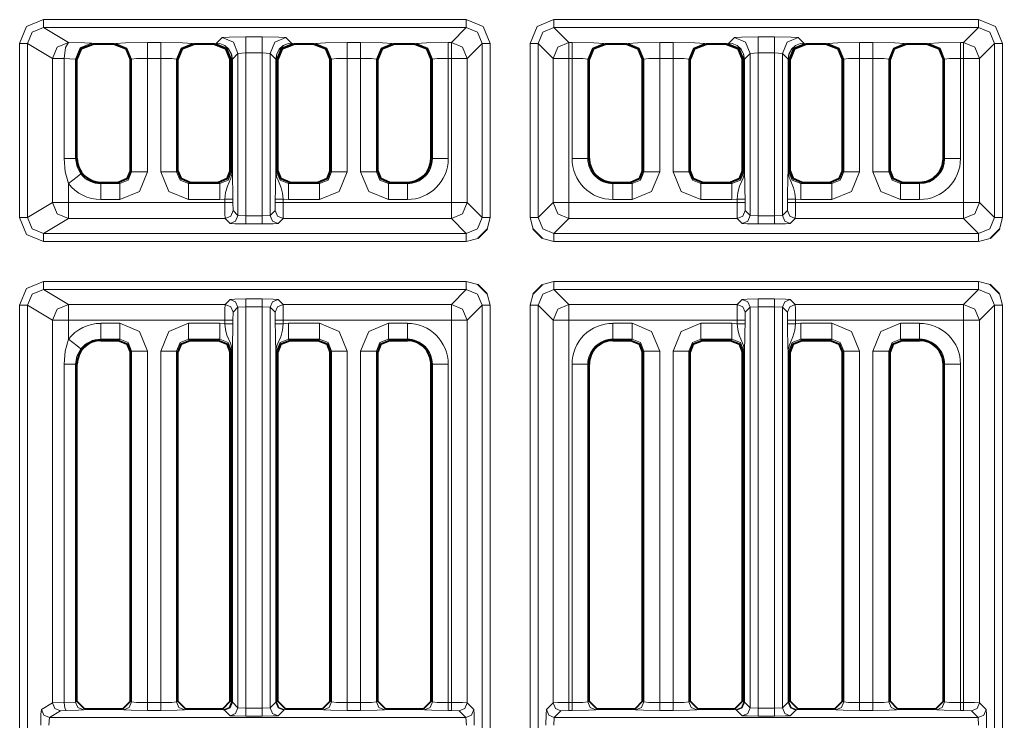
# Model space of a CAD drawing. Header units: millimetres. Extents: x 0 to 2941, y -405 to 1422.
# Drawn here: x 419.6 to 481.6, y 228.7 to 272.9 of the extents above; entities that cross this region are included whole.
import ezdxf

# ---------------------------------------------------------------- set-up
doc = ezdxf.new("R2010")
doc.units = ezdxf.units.MM
doc.layers.add('FINE', color=9, linetype='Continuous')
doc.layers.add('OUTLINE', color=7, linetype='Continuous')

msp = doc.modelspace()

# ---------------------------------------------------------------- linework, layer by layer
at = {"layer": 'FINE', "lineweight": 9}
for p, q in [((447.754, 272.928), (421.089, 272.928)), ((480.054, 272.928), (453.279, 272.928)), ((422.663, 271.484), (421.089, 272.428)), ((480.054, 272.428), (479.11, 271.484)), ((420.089, 260.452), (420.089, 271.429)), ((425.652, 271.434), (425.57, 271.393)), ((428.49, 271.484), (427.65, 271.484)), ((431.952, 271.434), (431.87, 271.393)), ((434.883, 271.837), (433.857, 271.837)), ((436.738, 271.443), (436.382, 271.799)), ((436.787, 271.434), (436.738, 271.443)), ((436.87, 271.393), (436.787, 271.434)), ((438.252, 271.434), (438.17, 271.393)), ((441.09, 271.484), (440.25, 271.484)), ((444.617, 271.434), (444.535, 271.393)), ((446.81, 271.484), (446.615, 271.484)), ((447.81, 270.484), (448.754, 271.428)), ((449.253, 260.453), (449.253, 271.428)), ((451.78, 271.428), (451.78, 260.453)), ((456.499, 271.393), (456.416, 271.434)), ((457.952, 271.434), (457.87, 271.393)), ((460.79, 271.484), (459.95, 271.484)), ((462.87, 271.393), (462.787, 271.434)), ((464.252, 271.434), (464.17, 271.393)), ((464.301, 271.443), (464.252, 271.434)), ((464.657, 271.799), (464.301, 271.443)), ((467.182, 271.837), (466.157, 271.837)), ((469.038, 271.443), (468.682, 271.799)), ((469.087, 271.434), (469.038, 271.443)), ((469.17, 271.393), (469.087, 271.434)), ((470.552, 271.434), (470.47, 271.393)), ((473.39, 271.484), (472.55, 271.484)), ((475.47, 271.393), (475.387, 271.434)), ((476.917, 271.434), (476.835, 271.393)), ((480.11, 270.484), (481.054, 271.428)), ((481.054, 271.428), (481.054, 260.453)), ((481.553, 260.453), (481.553, 271.428)), ((433, 270.442), (433.357, 270.799)), ((433.357, 270.799), (433.857, 270.838)), ((433.357, 270.799), (433.357, 260.582)), ((433.857, 260.556), (433.857, 270.838)), ((433.857, 270.838), (434.883, 270.838)), ((434.883, 270.838), (434.883, 260.556)), ((434.883, 270.838), (435.382, 270.799)), ((435.382, 260.582), (435.382, 270.799)), ((435.382, 270.799), (435.74, 270.442)), ((465.3, 270.442), (465.657, 270.799)), ((465.657, 270.799), (466.157, 270.838)), ((465.657, 270.799), (465.657, 260.582)), ((466.157, 260.556), (466.157, 270.838)), ((467.182, 270.838), (467.682, 270.799)), ((467.682, 260.582), (467.682, 270.799)), ((467.682, 270.799), (468.04, 270.442)), ((422.391, 270.484), (423.119, 270.437)), ((422.391, 270.484), (422.391, 264.172)), ((423.119, 264.172), (423.119, 270.437)), ((423.119, 270.437), (423.204, 270.394)), ((426.57, 270.394), (426.651, 270.435)), ((426.651, 270.435), (426.651, 263.34)), ((427.65, 263.34), (427.65, 270.484)), ((427.65, 270.484), (428.49, 270.484)), ((428.49, 270.484), (428.49, 263.34)), ((429.488, 263.34), (429.488, 270.435)), ((429.488, 270.435), (429.57, 270.394)), ((432.87, 270.394), (432.951, 270.435)), ((432.951, 270.435), (432.983, 270.446)), ((432.951, 270.435), (432.951, 263.34)), ((432.983, 270.446), (432.983, 270.442)), ((432.983, 270.442), (432.983, 263.34)), ((433, 270.442), (433, 270.448)), ((433, 263.34), (433, 270.442)), ((435.74, 270.442), (435.74, 263.34)), ((435.756, 270.446), (435.788, 270.435)), ((435.788, 270.435), (435.87, 270.394)), ((439.17, 270.394), (439.251, 270.435)), ((439.251, 270.435), (439.251, 263.34)), ((440.25, 270.484), (441.09, 270.484)), ((440.25, 263.34), (440.25, 270.484)), ((441.09, 270.484), (441.09, 263.34)), ((442.088, 263.34), (442.088, 270.435)), ((442.088, 270.435), (442.17, 270.394)), ((446.615, 270.484), (446.81, 270.484)), ((446.615, 264.172), (446.615, 270.484)), ((446.81, 270.484), (446.81, 261.397)), ((447.81, 261.397), (447.81, 270.484)), ((455.417, 264.172), (455.417, 270.435)), ((455.417, 270.435), (455.498, 270.394)), ((458.87, 270.394), (458.951, 270.435)), ((458.951, 270.435), (458.951, 263.34)), ((459.95, 263.34), (459.95, 270.484)), ((465.17, 270.394), (465.251, 270.435)), ((465.251, 270.435), (465.251, 263.34)), ((465.283, 270.442), (465.283, 263.34)), ((465.3, 270.442), (465.3, 270.448)), ((465.3, 263.34), (465.3, 270.442)), ((468.04, 270.442), (468.04, 270.448)), ((468.04, 270.442), (468.04, 263.34)), ((468.056, 270.442), (468.056, 270.446)), ((468.056, 270.446), (468.088, 270.435)), ((468.056, 263.34), (468.056, 270.442)), ((468.088, 270.435), (468.17, 270.394)), ((468.088, 263.34), (468.088, 270.435)), ((472.55, 270.484), (473.39, 270.484)), ((472.55, 263.34), (472.55, 270.484)), ((473.39, 270.484), (473.39, 263.34)), ((474.388, 263.34), (474.388, 270.435)), ((474.388, 270.435), (474.47, 270.394)), ((477.835, 270.394), (477.916, 270.435)), ((477.916, 270.435), (477.916, 264.172)), ((478.915, 264.172), (478.915, 270.484)), ((478.915, 270.484), (479.11, 270.484)), ((479.11, 270.484), (479.11, 261.397)), ((423.204, 264.172), (423.119, 264.172)), ((445.616, 264.172), (445.535, 264.172)), ((455.498, 264.172), (455.417, 264.172)), ((477.916, 264.172), (477.835, 264.172)), ((426.651, 263.34), (426.57, 263.421)), ((429.57, 263.421), (429.488, 263.34)), ((432.951, 263.34), (432.87, 263.421)), ((435.87, 263.421), (435.788, 263.34)), ((439.251, 263.34), (439.17, 263.421)), ((442.17, 263.421), (442.088, 263.34)), ((458.951, 263.34), (458.87, 263.421)), ((461.87, 263.421), (461.788, 263.34)), ((465.251, 263.34), (465.17, 263.421)), ((468.17, 263.421), (468.088, 263.34)), ((471.551, 263.34), (471.47, 263.421)), ((474.47, 263.421), (474.388, 263.34)), ((424.704, 262.591), (424.704, 262.673)), ((430.237, 262.591), (430.319, 262.673)), ((432.202, 262.591), (430.237, 262.591)), ((432.121, 262.673), (432.202, 262.591)), ((438.421, 262.673), (438.502, 262.591)), ((444.035, 262.673), (444.035, 262.591)), ((456.998, 262.591), (456.998, 262.673)), ((458.202, 262.591), (456.998, 262.591)), ((458.121, 262.673), (458.202, 262.591)), ((462.537, 262.591), (462.619, 262.673)), ((468.837, 262.591), (468.919, 262.673)), ((470.802, 262.591), (468.837, 262.591)), ((470.721, 262.673), (470.802, 262.591)), ((475.137, 262.591), (475.219, 262.673)), ((476.335, 262.591), (475.137, 262.591)), ((476.335, 262.673), (476.335, 262.591)), ((424.704, 261.592), (425.902, 261.592)), ((430.237, 261.592), (432.202, 261.592)), ((432.202, 261.592), (432.529, 261.623)), ((432.529, 261.623), (432.529, 261.397)), ((433.029, 261.397), (433.029, 261.623)), ((435.71, 261.623), (435.71, 261.397)), ((436.21, 261.397), (436.21, 261.623)), ((436.21, 261.623), (436.537, 261.592)), ((436.537, 261.592), (438.502, 261.592)), ((442.837, 261.592), (444.035, 261.592)), ((456.998, 261.592), (458.202, 261.592)), ((462.537, 261.592), (464.502, 261.592)), ((464.502, 261.592), (464.829, 261.623)), ((464.829, 261.623), (464.829, 261.397)), ((465.329, 261.397), (465.329, 261.623)), ((468.01, 261.623), (468.01, 261.397)), ((468.51, 261.397), (468.51, 261.623)), ((468.51, 261.623), (468.837, 261.592)), ((468.837, 261.592), (470.802, 261.592)), ((475.137, 261.592), (476.335, 261.592)), ((421.664, 261.397), (420.089, 260.452)), ((433.042, 260.897), (433.029, 261.397)), ((433.357, 260.582), (433.042, 260.897)), ((435.698, 260.897), (435.382, 260.582)), ((435.71, 261.397), (435.698, 260.897)), ((446.81, 261.397), (436.21, 261.397)), ((465.342, 260.897), (465.329, 261.397)), ((465.657, 260.582), (465.342, 260.897)), ((467.998, 260.897), (467.682, 260.582)), ((468.01, 261.397), (467.998, 260.897)), ((479.11, 261.397), (468.51, 261.397)), ((422.663, 260.397), (432.542, 260.397)), ((432.542, 260.397), (432.857, 260.082)), ((433.857, 260.556), (433.357, 260.582)), ((434.883, 260.556), (433.857, 260.556)), ((435.382, 260.582), (434.883, 260.556)), ((435.882, 260.082), (436.197, 260.397)), ((436.197, 260.397), (446.81, 260.397)), ((446.81, 260.397), (447.754, 259.453)), ((449.066, 259.726), (449.253, 260.453)), ((451.78, 260.453), (451.968, 259.726)), ((453.279, 259.453), (454.223, 260.397)), ((454.223, 260.397), (464.842, 260.397)), ((464.842, 260.397), (465.157, 260.082)), ((467.682, 260.582), (467.182, 260.556)), ((481.366, 259.726), (481.553, 260.453)), ((433.857, 260.056), (434.883, 260.056)), ((466.157, 260.056), (467.182, 260.056)), ((447.754, 258.954), (448.481, 259.141)), ((452.552, 259.141), (453.279, 258.954)), ((421.089, 258.954), (447.754, 258.954)), ((421.089, 255.927), (447.754, 255.927)), ((422.663, 254.984), (421.089, 255.927)), ((447.754, 255.927), (446.81, 254.984)), ((448.481, 256.239), (447.754, 256.427)), ((453.279, 256.427), (452.552, 256.239)), ((480.054, 256.427), (453.279, 256.427)), ((480.781, 256.239), (480.054, 256.427)), ((434.883, 255.324), (433.857, 255.324)), ((436.197, 254.984), (435.882, 255.299)), ((449.253, 254.928), (449.066, 255.655)), ((451.968, 255.655), (451.78, 254.928)), ((465.157, 255.299), (464.842, 254.984)), ((467.182, 255.324), (466.157, 255.324)), ((468.497, 254.984), (468.182, 255.299)), ((419.589, 254.928), (419.589, 200.202)), ((420.089, 254.928), (421.664, 253.984)), ((420.089, 200.202), (420.089, 254.928)), ((432.542, 254.984), (422.663, 254.984)), ((433.042, 254.484), (433.357, 254.799)), ((433.357, 254.799), (433.857, 254.825)), ((433.357, 254.799), (433.357, 229.558)), ((433.857, 254.825), (434.883, 254.825)), ((433.857, 229.532), (433.857, 254.825)), ((434.883, 254.825), (434.883, 229.532)), ((434.883, 254.825), (435.382, 254.799)), ((435.382, 254.799), (435.698, 254.484)), ((435.382, 229.558), (435.382, 254.799)), ((446.81, 254.984), (436.197, 254.984)), ((447.81, 253.984), (448.754, 254.928)), ((449.253, 200.348), (449.253, 254.928)), ((451.78, 254.928), (451.78, 200.348)), ((452.28, 200.203), (452.28, 254.928)), ((464.842, 254.984), (454.223, 254.984)), ((465.342, 254.484), (465.657, 254.799)), ((465.657, 254.799), (466.157, 254.825)), ((465.657, 254.799), (465.657, 229.558)), ((466.157, 229.532), (466.157, 254.825)), ((466.157, 254.825), (467.182, 254.825)), ((467.182, 254.825), (467.182, 229.532)), ((467.182, 254.825), (467.682, 254.799)), ((467.682, 254.799), (467.998, 254.484)), ((479.11, 254.984), (468.497, 254.984)), ((433.029, 253.984), (433.042, 254.484)), ((435.698, 254.484), (435.71, 253.984)), ((465.329, 253.984), (465.342, 254.484)), ((467.998, 254.484), (468.01, 253.984)), ((421.664, 253.984), (421.664, 229.873)), ((422.663, 253.984), (432.529, 253.984)), ((422.663, 252.786), (422.663, 253.984)), ((425.902, 253.789), (424.704, 253.789)), ((432.202, 253.789), (430.237, 253.789)), ((432.529, 253.758), (432.202, 253.789)), ((432.529, 253.984), (432.529, 253.758)), ((433.029, 253.758), (433.029, 253.984)), ((435.71, 253.984), (435.71, 253.758)), ((436.537, 253.789), (436.21, 253.758)), ((438.502, 253.789), (436.537, 253.789)), ((444.035, 253.789), (442.837, 253.789)), ((446.81, 253.984), (446.81, 229.886)), ((458.202, 253.789), (456.998, 253.789)), ((464.502, 253.789), (462.537, 253.789)), ((464.829, 253.758), (464.502, 253.789)), ((464.829, 253.984), (464.829, 253.758)), ((465.329, 253.758), (465.329, 253.984)), ((468.01, 253.984), (468.01, 253.758)), ((468.51, 253.758), (468.51, 253.984)), ((468.51, 253.984), (479.11, 253.984)), ((468.837, 253.789), (468.51, 253.758)), ((470.802, 253.789), (468.837, 253.789)), ((476.335, 253.789), (475.137, 253.789)), ((424.704, 252.708), (424.704, 252.79)), ((424.704, 252.79), (425.902, 252.79)), ((425.902, 252.79), (425.821, 252.708)), ((430.319, 252.708), (430.237, 252.79)), ((430.237, 252.79), (432.202, 252.79)), ((432.202, 252.79), (432.121, 252.708)), ((436.619, 252.708), (436.537, 252.79)), ((436.537, 252.79), (438.502, 252.79)), ((438.502, 252.79), (438.421, 252.708)), ((442.919, 252.708), (442.837, 252.79)), ((442.837, 252.79), (444.035, 252.79)), ((444.035, 252.79), (444.035, 252.708)), ((458.202, 252.79), (458.121, 252.708)), ((462.619, 252.708), (462.537, 252.79)), ((462.537, 252.79), (464.502, 252.79)), ((464.502, 252.79), (464.421, 252.708)), ((468.919, 252.708), (468.837, 252.79)), ((468.837, 252.79), (470.802, 252.79)), ((470.802, 252.79), (470.721, 252.708)), ((475.219, 252.708), (475.137, 252.79)), ((475.137, 252.79), (476.335, 252.79)), ((476.335, 252.79), (476.335, 252.708)), ((426.57, 251.96), (426.651, 252.041)), ((427.65, 229.886), (427.65, 252.041)), ((428.49, 252.041), (428.49, 229.886)), ((429.488, 252.041), (429.57, 251.96)), ((429.488, 229.923), (429.488, 252.041)), ((432.87, 251.96), (432.951, 252.041)), ((432.951, 252.041), (432.951, 229.923)), ((433, 229.915), (433, 252.041)), ((435.74, 252.041), (435.74, 229.915)), ((435.756, 229.915), (435.756, 252.041)), ((435.788, 252.041), (435.87, 251.96)), ((439.17, 251.96), (439.251, 252.041)), ((440.25, 229.886), (440.25, 252.041)), ((441.09, 252.041), (441.09, 229.886)), ((442.088, 252.041), (442.17, 251.96)), ((458.87, 251.96), (458.951, 252.041)), ((458.951, 252.041), (458.951, 229.923)), ((459.95, 229.886), (459.95, 252.041)), ((460.79, 252.041), (460.79, 229.886)), ((461.788, 252.041), (461.87, 251.96)), ((465.17, 251.96), (465.251, 252.041)), ((465.251, 252.041), (465.251, 229.923)), ((465.283, 252.041), (465.283, 229.915)), ((465.3, 229.915), (465.3, 252.041)), ((468.04, 252.041), (468.04, 229.915)), ((468.056, 229.915), (468.056, 252.041)), ((468.088, 252.041), (468.17, 251.96)), ((471.47, 251.96), (471.551, 252.041)), ((471.551, 252.041), (471.551, 229.923)), ((472.55, 229.886), (472.55, 252.041)), ((474.388, 252.041), (474.47, 251.96)), ((422.391, 251.208), (422.391, 229.885)), ((445.535, 251.208), (445.616, 251.208)), ((445.616, 251.208), (445.616, 229.923)), ((446.615, 229.886), (446.615, 251.208)), ((455.417, 251.208), (455.498, 251.208)), ((455.417, 229.923), (455.417, 251.208)), ((477.835, 251.208), (477.916, 251.208)), ((477.916, 251.208), (477.916, 229.923)), ((478.915, 229.886), (478.915, 251.208)), ((423.119, 229.921), (422.391, 229.885)), ((423.204, 229.964), (423.119, 229.921)), ((429.57, 229.964), (429.488, 229.923)), ((432.951, 229.923), (432.87, 229.964)), ((432.983, 229.915), (432.951, 229.923)), ((433.357, 229.558), (433, 229.915)), ((435.74, 229.915), (435.382, 229.558)), ((435.788, 229.923), (435.756, 229.915)), ((445.616, 229.923), (445.535, 229.964)), ((455.498, 229.964), (455.417, 229.923)), ((458.951, 229.923), (458.87, 229.964)), ((465.251, 229.923), (465.17, 229.964)), ((465.283, 229.915), (465.251, 229.923)), ((465.657, 229.558), (465.3, 229.915)), ((468.088, 229.923), (468.056, 229.915)), ((471.551, 229.923), (471.47, 229.964)), ((477.916, 229.923), (477.835, 229.964)), ((421.664, 229.873), (420.963, 229.453)), ((421.462, 228.953), (422.163, 229.373)), ((422.391, 229.885), (421.664, 229.873)), ((422.163, 229.373), (422.527, 229.385)), ((423.618, 229.421), (423.704, 229.464)), ((428.49, 229.886), (427.65, 229.886)), ((427.65, 229.386), (428.49, 229.386)), ((429.988, 229.423), (430.07, 229.464)), ((432.37, 229.464), (432.452, 229.423)), ((432.452, 229.423), (432.5, 229.415)), ((432.5, 229.415), (432.857, 229.058)), ((433.857, 229.532), (433.357, 229.558)), ((434.883, 229.532), (433.857, 229.532)), ((435.382, 229.558), (434.883, 229.532)), ((435.882, 229.058), (436.239, 229.415)), ((436.239, 229.415), (436.288, 229.423)), ((436.288, 229.423), (436.37, 229.464)), ((438.67, 229.464), (438.752, 229.423)), ((441.09, 229.886), (440.25, 229.886)), ((440.25, 229.386), (441.09, 229.386)), ((442.588, 229.423), (442.67, 229.464)), ((445.035, 229.464), (445.117, 229.423)), ((446.81, 229.886), (446.615, 229.886)), ((446.615, 229.386), (446.81, 229.386)), ((446.81, 229.386), (447.31, 229.373)), ((447.31, 229.373), (447.73, 228.953)), ((453.303, 228.953), (453.723, 229.373)), ((453.723, 229.373), (454.223, 229.386)), ((454.223, 229.386), (454.419, 229.386)), ((455.916, 229.423), (455.999, 229.464)), ((458.37, 229.464), (458.452, 229.423)), ((460.79, 229.886), (459.95, 229.886)), ((459.95, 229.386), (460.79, 229.386)), ((462.288, 229.423), (462.37, 229.464)), ((464.67, 229.464), (464.752, 229.423)), ((464.752, 229.423), (464.8, 229.415)), ((466.157, 229.532), (465.657, 229.558)), ((467.182, 229.532), (466.157, 229.532)), ((467.682, 229.558), (467.182, 229.532)), ((468.182, 229.058), (468.539, 229.415)), ((468.539, 229.415), (468.588, 229.423)), ((468.588, 229.423), (468.67, 229.464)), ((470.97, 229.464), (471.052, 229.423)), ((473.39, 229.886), (472.55, 229.886)), ((472.55, 229.386), (473.39, 229.386)), ((474.888, 229.423), (474.97, 229.464)), ((477.335, 229.464), (477.417, 229.423)), ((478.915, 229.386), (479.11, 229.386)), ((479.11, 229.386), (479.61, 229.373)), ((480.53, 229.453), (480.11, 229.873)), ((421.42, 228.453), (421.462, 228.953)), ((447.73, 228.953), (421.462, 228.953)), ((433.857, 229.033), (434.883, 229.033)), ((447.73, 228.953), (447.756, 228.453)), ((453.278, 228.453), (453.303, 228.953)), ((466.157, 229.033), (467.182, 229.033)), ((480.03, 228.953), (480.055, 228.453))]:
    msp.add_line(p, q, dxfattribs=at)
for points in [[(421.089, 272.928), (420.029, 272.489), (419.589, 271.429)], [(421.089, 272.428), (421.089, 272.579), (421.089, 272.928)], [(447.754, 272.928), (447.754, 272.579), (447.754, 272.428)], [(449.253, 271.428), (448.814, 272.488), (447.754, 272.928)], [(453.279, 272.928), (452.219, 272.488), (451.78, 271.428)], [(453.279, 272.428), (453.279, 272.579), (453.279, 272.928)], [(480.054, 272.928), (480.054, 272.579), (480.054, 272.428)], [(481.553, 271.428), (481.114, 272.488), (480.054, 272.928)], [(421.089, 272.428), (420.382, 272.135), (420.089, 271.429)], [(421.089, 272.428), (447.754, 272.428), (446.81, 271.484)], [(448.754, 271.428), (448.461, 272.135), (447.754, 272.428)], [(453.279, 272.428), (452.572, 272.135), (452.28, 271.428)], [(454.223, 271.484), (453.279, 272.428), (480.054, 272.428)], [(481.054, 271.428), (480.761, 272.135), (480.054, 272.428)], [(419.589, 271.429), (419.935, 271.429), (420.089, 271.429)], [(419.589, 271.429), (419.589, 260.452), (420.029, 259.392), (421.089, 258.954)], [(420.089, 271.429), (421.664, 270.484), (421.664, 261.397)], [(422.663, 271.484), (421.956, 271.191), (421.664, 270.484)], [(422.663, 271.484), (422.473, 271.182), (422.391, 270.484)], [(424.204, 271.393), (424.117, 271.436), (423.682, 271.466), (422.663, 271.484)], [(424.117, 271.436), (423.412, 271.143), (423.119, 270.437)], [(427.65, 271.484), (426.273, 271.47), (425.652, 271.434)], [(426.651, 270.435), (426.358, 271.141), (425.652, 271.434)], [(427.65, 270.484), (427.65, 271.182), (427.65, 271.484)], [(428.49, 270.484), (428.49, 271.182), (428.49, 271.484)], [(430.57, 271.393), (430.487, 271.434), (429.866, 271.47), (428.49, 271.484)], [(429.488, 270.435), (429.781, 271.141), (430.487, 271.434)], [(432.357, 271.799), (432.001, 271.443), (431.952, 271.434)], [(432.951, 270.435), (432.658, 271.141), (431.952, 271.434)], [(432.983, 270.446), (432.926, 270.775), (432.767, 271.066), (432.522, 271.289), (432.217, 271.418), (432.025, 271.443), (432.001, 271.443)], [(433, 270.448), (432.942, 270.777), (432.779, 271.069), (432.53, 271.291), (432.22, 271.419), (432.025, 271.443), (432.001, 271.443)], [(433.857, 271.837), (432.81, 271.826), (432.357, 271.799)], [(433.357, 270.799), (433.064, 271.506), (432.357, 271.799)], [(433.857, 270.838), (433.857, 271.536), (433.857, 271.837)], [(434.883, 270.838), (434.883, 271.536), (434.883, 271.837)], [(436.382, 271.799), (435.929, 271.826), (434.883, 271.837)], [(435.382, 270.799), (435.675, 271.506), (436.382, 271.799)], [(435.74, 270.442), (435.74, 270.448), (435.798, 270.777), (435.96, 271.069), (436.21, 271.291), (436.52, 271.419), (436.714, 271.443), (436.738, 271.443)], [(435.756, 270.446), (435.813, 270.775), (435.972, 271.066), (436.217, 271.289), (436.523, 271.418), (436.714, 271.443), (436.738, 271.443)], [(435.788, 270.435), (436.081, 271.141), (436.787, 271.434)], [(440.25, 271.484), (438.873, 271.47), (438.252, 271.434)], [(439.251, 270.435), (438.958, 271.141), (438.252, 271.434)], [(440.25, 270.484), (440.25, 271.182), (440.25, 271.484)], [(441.09, 270.484), (441.09, 271.182), (441.09, 271.484)], [(443.17, 271.393), (443.087, 271.434), (442.466, 271.47), (441.09, 271.484)], [(442.088, 270.435), (442.381, 271.141), (443.087, 271.434)], [(446.615, 271.484), (445.238, 271.47), (444.617, 271.434)], [(445.616, 270.435), (445.323, 271.141), (444.617, 271.434)], [(446.615, 270.484), (446.615, 271.182), (446.615, 271.484)], [(446.81, 270.484), (446.81, 271.182), (446.81, 271.484)], [(447.81, 270.484), (447.517, 271.191), (446.81, 271.484)], [(448.754, 271.428), (448.754, 260.453), (447.81, 261.397)], [(448.754, 271.428), (448.905, 271.428), (449.253, 271.428)], [(451.78, 271.428), (452.129, 271.428), (452.28, 271.428)], [(454.223, 271.484), (453.516, 271.191), (453.223, 270.484)], [(454.223, 271.484), (454.223, 271.182), (454.223, 270.484)], [(456.416, 271.434), (455.795, 271.47), (454.419, 271.484), (454.223, 271.484)], [(454.419, 271.484), (454.419, 271.182), (454.419, 270.484)], [(456.416, 271.434), (455.71, 271.141), (455.417, 270.435)], [(459.95, 271.484), (458.573, 271.47), (457.952, 271.434)], [(458.951, 270.435), (458.658, 271.141), (457.952, 271.434)], [(459.95, 270.484), (459.95, 271.182), (459.95, 271.484)], [(460.79, 270.484), (460.79, 271.182), (460.79, 271.484)], [(462.787, 271.434), (462.166, 271.47), (460.79, 271.484)], [(461.788, 270.435), (462.081, 271.141), (462.787, 271.434)], [(465.251, 270.435), (464.958, 271.141), (464.252, 271.434)], [(465.283, 270.446), (465.226, 270.775), (465.067, 271.066), (464.822, 271.289), (464.517, 271.418), (464.325, 271.443), (464.301, 271.443)], [(465.283, 270.446), (465.295, 270.447), (465.3, 270.448), (465.242, 270.777), (465.079, 271.069), (464.83, 271.291), (464.52, 271.419), (464.325, 271.443), (464.301, 271.443)], [(466.157, 271.837), (465.11, 271.826), (464.657, 271.799)], [(465.657, 270.799), (465.364, 271.506), (464.657, 271.799)], [(466.157, 270.838), (466.157, 271.536), (466.157, 271.837)], [(467.182, 270.838), (467.182, 271.536), (467.182, 271.837)], [(468.682, 271.799), (468.229, 271.826), (467.182, 271.837)], [(467.682, 270.799), (467.975, 271.506), (468.682, 271.799)], [(468.04, 270.448), (468.097, 270.777), (468.26, 271.069), (468.51, 271.291), (468.82, 271.419), (469.014, 271.443), (469.038, 271.443)], [(468.056, 270.446), (468.113, 270.775), (468.272, 271.066), (468.517, 271.289), (468.823, 271.418), (469.014, 271.443), (469.038, 271.443)], [(468.088, 270.435), (468.381, 271.141), (469.087, 271.434)], [(472.55, 271.484), (471.173, 271.47), (470.552, 271.434)], [(471.551, 270.435), (471.258, 271.141), (470.552, 271.434)], [(472.55, 270.484), (472.55, 271.182), (472.55, 271.484)], [(473.39, 270.484), (473.39, 271.182), (473.39, 271.484)], [(475.387, 271.434), (474.766, 271.47), (473.39, 271.484)], [(474.388, 270.435), (474.681, 271.141), (475.387, 271.434)], [(479.11, 271.484), (478.915, 271.484), (477.538, 271.47), (476.917, 271.434)], [(477.916, 270.435), (477.623, 271.141), (476.917, 271.434)], [(478.915, 270.484), (478.915, 271.182), (478.915, 271.484)], [(479.11, 270.484), (479.11, 271.182), (479.11, 271.484)], [(480.11, 270.484), (479.817, 271.191), (479.11, 271.484)], [(481.054, 271.428), (481.205, 271.428), (481.553, 271.428)], [(466.157, 270.838), (467.182, 270.838), (467.182, 260.556)], [(421.664, 270.484), (421.879, 270.484), (422.391, 270.484)], [(426.651, 270.435), (426.961, 270.47), (427.65, 270.484)], [(428.49, 270.484), (429.178, 270.47), (429.488, 270.435)], [(432.983, 270.446), (432.995, 270.447), (433, 270.448)], [(432.983, 270.442), (432.995, 270.442), (433, 270.442)], [(435.756, 270.446), (435.744, 270.447), (435.74, 270.448)], [(435.74, 270.442), (435.744, 270.442), (435.756, 270.442)], [(435.756, 263.34), (435.756, 270.442), (435.756, 270.446)], [(435.756, 263.34), (435.777, 263.34), (435.788, 263.34), (435.788, 270.435)], [(439.251, 270.435), (439.561, 270.47), (440.25, 270.484)], [(441.09, 270.484), (441.778, 270.47), (442.088, 270.435)], [(445.535, 270.394), (445.616, 270.435), (445.616, 264.172)], [(445.616, 270.435), (445.926, 270.47), (446.615, 270.484)], [(446.81, 270.484), (447.508, 270.484), (447.81, 270.484)], [(453.223, 270.484), (453.525, 270.484), (454.223, 270.484)], [(464.829, 261.397), (454.223, 261.397), (454.223, 270.484)], [(454.419, 270.484), (455.107, 270.47), (455.417, 270.435)], [(458.951, 270.435), (459.261, 270.47), (459.95, 270.484)], [(459.95, 270.484), (460.79, 270.484), (460.79, 263.34), (461.301, 262.104), (462.537, 261.592)], [(460.79, 270.484), (461.478, 270.47), (461.788, 270.435)], [(461.788, 263.34), (461.788, 270.435), (461.87, 270.394)], [(465.251, 270.435), (465.283, 270.446), (465.283, 270.442)], [(465.283, 270.442), (465.295, 270.442), (465.3, 270.442)], [(468.056, 270.446), (468.045, 270.447), (468.04, 270.448)], [(468.04, 270.442), (468.045, 270.442), (468.056, 270.442)], [(471.47, 270.394), (471.551, 270.435), (471.551, 263.34)], [(471.551, 270.435), (471.861, 270.47), (472.55, 270.484)], [(473.39, 270.484), (474.078, 270.47), (474.388, 270.435)], [(477.916, 270.435), (478.226, 270.47), (478.915, 270.484)], [(479.11, 270.484), (479.808, 270.484), (480.11, 270.484)], [(481.054, 260.453), (480.11, 261.397), (480.11, 270.484)], [(422.391, 264.172), (422.901, 264.172), (423.119, 264.172)], [(422.391, 264.172), (422.462, 263.336), (422.663, 262.595)], [(423.453, 263.205), (423.206, 263.66), (423.119, 264.172)], [(446.615, 264.172), (445.926, 264.172), (445.616, 264.172)], [(455.417, 264.172), (455.107, 264.172), (454.419, 264.172)], [(478.915, 264.172), (478.226, 264.172), (477.916, 264.172)], [(422.663, 262.595), (423.207, 263.015), (423.453, 263.205)], [(426.651, 263.34), (426.433, 262.809), (425.902, 262.591)], [(425.902, 261.592), (427.138, 262.104), (427.65, 263.34)], [(427.65, 263.34), (426.961, 263.34), (426.651, 263.34)], [(428.49, 263.34), (429.178, 263.34), (429.488, 263.34)], [(428.49, 263.34), (429.001, 262.104), (430.237, 261.592)], [(430.237, 262.591), (429.706, 262.809), (429.488, 263.34)], [(432.951, 263.34), (432.733, 262.809), (432.202, 262.591)], [(432.983, 263.34), (432.981, 263.27), (432.972, 263.183), (432.912, 262.943), (432.69, 262.443), (432.579, 262.03), (432.529, 261.623)], [(432.951, 263.34), (432.962, 263.34), (432.983, 263.34)], [(433, 263.34), (432.995, 263.34), (432.983, 263.34)], [(433.029, 261.623), (433.026, 262.215), (433.017, 262.763), (433.004, 263.171), (433, 263.279), (433, 263.313), (433, 263.34)], [(435.74, 263.34), (435.74, 263.328), (435.739, 263.3), (435.738, 263.241), (435.736, 263.192), (435.734, 263.117), (435.72, 262.624), (435.713, 262.153), (435.71, 261.623)], [(435.756, 263.34), (435.744, 263.34), (435.74, 263.34)], [(436.21, 261.623), (436.167, 261.987), (436.089, 262.33), (435.865, 262.848), (435.813, 262.985), (435.784, 263.091), (435.761, 263.237), (435.757, 263.307), (435.756, 263.34)], [(436.537, 262.591), (436.006, 262.809), (435.788, 263.34)], [(439.251, 263.34), (439.033, 262.809), (438.502, 262.591)], [(438.502, 261.592), (439.738, 262.104), (440.25, 263.34)], [(439.251, 263.34), (439.561, 263.34), (440.25, 263.34)], [(442.088, 263.34), (441.778, 263.34), (441.09, 263.34)], [(441.09, 263.34), (441.601, 262.104), (442.837, 261.592)], [(442.837, 262.591), (442.306, 262.809), (442.088, 263.34)], [(458.951, 263.34), (458.733, 262.809), (458.202, 262.591)], [(458.202, 261.592), (459.438, 262.104), (459.95, 263.34)], [(459.95, 263.34), (459.261, 263.34), (458.951, 263.34)], [(460.79, 263.34), (461.478, 263.34), (461.788, 263.34)], [(462.537, 262.591), (462.006, 262.809), (461.788, 263.34)], [(465.251, 263.34), (465.033, 262.809), (464.502, 262.591)], [(465.283, 263.34), (465.281, 263.27), (465.272, 263.183), (465.212, 262.943), (464.99, 262.443), (464.879, 262.03), (464.829, 261.623)], [(465.251, 263.34), (465.262, 263.34), (465.283, 263.34)], [(465.3, 263.34), (465.295, 263.34), (465.283, 263.34)], [(465.329, 261.623), (465.326, 262.215), (465.317, 262.763), (465.304, 263.171), (465.3, 263.279), (465.3, 263.313), (465.3, 263.34)], [(468.04, 263.34), (468.04, 263.328), (468.039, 263.3), (468.038, 263.241), (468.036, 263.192), (468.034, 263.117), (468.02, 262.624), (468.013, 262.153), (468.01, 261.623)], [(468.056, 263.34), (468.045, 263.34), (468.04, 263.34)], [(468.056, 263.34), (468.078, 263.34), (468.088, 263.34)], [(468.51, 261.623), (468.467, 261.987), (468.389, 262.33), (468.164, 262.848), (468.114, 262.985), (468.084, 263.091), (468.061, 263.237), (468.057, 263.307), (468.056, 263.34)], [(468.837, 262.591), (468.306, 262.809), (468.088, 263.34)], [(471.551, 263.34), (471.333, 262.809), (470.802, 262.591)], [(470.802, 261.592), (472.038, 262.104), (472.55, 263.34)], [(471.551, 263.34), (471.861, 263.34), (472.55, 263.34)], [(474.388, 263.34), (474.078, 263.34), (473.39, 263.34)], [(473.39, 263.34), (473.901, 262.104), (475.137, 261.592)], [(475.137, 262.591), (474.606, 262.809), (474.388, 263.34)], [(432.529, 261.397), (422.663, 261.397), (422.663, 262.595)], [(425.821, 262.673), (425.902, 262.591), (424.704, 262.591)], [(424.704, 261.592), (424.704, 262.281), (424.704, 262.591)], [(425.902, 261.592), (425.902, 262.281), (425.902, 262.591)], [(430.237, 262.591), (430.237, 262.281), (430.237, 261.592)], [(432.202, 262.591), (432.202, 262.281), (432.202, 261.592)], [(438.502, 262.591), (436.537, 262.591), (436.619, 262.673)], [(436.537, 262.591), (436.537, 262.281), (436.537, 261.592)], [(438.502, 262.591), (438.502, 262.281), (438.502, 261.592)], [(444.035, 262.591), (442.837, 262.591), (442.919, 262.673)], [(442.837, 262.591), (442.837, 262.281), (442.837, 261.592)], [(444.035, 261.592), (444.035, 262.281), (444.035, 262.591)], [(456.998, 261.592), (456.998, 262.281), (456.998, 262.591)], [(458.202, 261.592), (458.202, 262.281), (458.202, 262.591)], [(464.421, 262.673), (464.502, 262.591), (462.537, 262.591)], [(462.537, 262.591), (462.537, 262.281), (462.537, 261.592)], [(464.502, 262.591), (464.502, 262.281), (464.502, 261.592)], [(468.837, 262.591), (468.837, 262.281), (468.837, 261.592)], [(470.802, 262.591), (470.802, 262.281), (470.802, 261.592)], [(475.137, 262.591), (475.137, 262.281), (475.137, 261.592)], [(476.335, 261.592), (476.335, 262.281), (476.335, 262.591)], [(433.029, 261.623), (432.878, 261.623), (432.529, 261.623)], [(436.21, 261.623), (435.861, 261.623), (435.71, 261.623)], [(465.329, 261.623), (465.178, 261.623), (464.829, 261.623)], [(468.51, 261.623), (468.161, 261.623), (468.01, 261.623)], [(422.663, 261.397), (421.971, 261.397), (421.664, 261.397)], [(421.664, 261.397), (421.956, 260.69), (422.663, 260.397)], [(422.663, 261.397), (422.663, 260.699), (422.663, 260.397)], [(433.029, 261.397), (432.878, 261.397), (432.529, 261.397)], [(432.529, 261.397), (432.533, 260.699), (432.542, 260.397)], [(433.042, 260.897), (432.895, 260.544), (432.542, 260.397)], [(436.197, 260.397), (435.844, 260.544), (435.698, 260.897)], [(436.21, 261.397), (435.861, 261.397), (435.71, 261.397)], [(436.197, 260.397), (436.206, 260.699), (436.21, 261.397)], [(446.81, 261.397), (447.508, 261.397), (447.81, 261.397)], [(446.81, 260.397), (447.517, 260.69), (447.81, 261.397)], [(446.81, 261.397), (446.81, 260.699), (446.81, 260.397)], [(453.223, 261.397), (453.525, 261.397), (454.223, 261.397)], [(453.223, 261.397), (453.516, 260.69), (454.223, 260.397)], [(454.223, 260.397), (454.223, 260.699), (454.223, 261.397)], [(465.329, 261.397), (465.178, 261.397), (464.829, 261.397)], [(464.829, 261.397), (464.833, 260.699), (464.842, 260.397)], [(465.342, 260.897), (465.195, 260.544), (464.842, 260.397)], [(468.497, 260.397), (468.144, 260.544), (467.998, 260.897)], [(468.51, 261.397), (468.161, 261.397), (468.01, 261.397)], [(468.497, 260.397), (468.507, 260.699), (468.51, 261.397)], [(479.11, 261.397), (479.808, 261.397), (480.11, 261.397)], [(479.11, 260.397), (479.817, 260.69), (480.11, 261.397)], [(479.11, 260.397), (479.11, 260.699), (479.11, 261.397)], [(419.589, 260.452), (419.935, 260.452), (420.089, 260.452)], [(421.089, 259.453), (420.382, 259.746), (420.089, 260.452)], [(447.754, 259.453), (421.089, 259.453), (422.663, 260.397)], [(433.357, 260.582), (433.21, 260.228), (432.857, 260.082)], [(433.857, 260.056), (433.857, 260.207), (433.857, 260.556)], [(434.883, 260.056), (434.883, 260.207), (434.883, 260.556)], [(435.882, 260.082), (435.529, 260.228), (435.382, 260.582)], [(448.754, 260.453), (448.461, 259.746), (447.754, 259.453)], [(448.754, 260.453), (448.905, 260.453), (449.253, 260.453)], [(451.78, 260.453), (452.129, 260.453), (452.28, 260.453)], [(453.279, 259.453), (452.572, 259.746), (452.28, 260.453)], [(479.11, 260.397), (480.054, 259.453), (453.279, 259.453)], [(465.657, 260.582), (465.51, 260.228), (465.157, 260.082)], [(467.182, 260.556), (466.157, 260.556), (465.657, 260.582)], [(466.157, 260.056), (466.157, 260.207), (466.157, 260.556)], [(467.182, 260.056), (467.182, 260.207), (467.182, 260.556)], [(468.182, 260.082), (467.829, 260.228), (467.682, 260.582)], [(468.182, 260.082), (468.497, 260.397), (479.11, 260.397)], [(481.054, 260.453), (480.761, 259.746), (480.054, 259.453)], [(481.054, 260.453), (481.205, 260.453), (481.553, 260.453)], [(432.857, 260.082), (433.159, 260.064), (433.857, 260.056)], [(434.883, 260.056), (435.58, 260.064), (435.882, 260.082)], [(465.157, 260.082), (465.459, 260.064), (466.157, 260.056)], [(467.182, 260.056), (467.88, 260.064), (468.182, 260.082)], [(421.089, 258.954), (421.089, 259.303), (421.089, 259.453)], [(447.754, 258.954), (447.754, 259.303), (447.754, 259.453)], [(453.279, 258.954), (453.279, 259.303), (453.279, 259.453)], [(453.279, 258.954), (480.054, 258.954), (480.781, 259.141)], [(480.054, 258.954), (480.054, 259.303), (480.054, 259.453)], [(447.754, 256.427), (421.089, 256.427), (420.029, 255.988), (419.589, 254.928)], [(420.089, 254.928), (420.382, 255.635), (421.089, 255.927)], [(421.089, 256.427), (421.089, 256.078), (421.089, 255.927)], [(447.754, 256.427), (447.754, 256.078), (447.754, 255.927)], [(447.754, 255.927), (448.461, 255.635), (448.754, 254.928)], [(452.28, 254.928), (452.572, 255.635), (453.279, 255.927)], [(453.279, 256.427), (453.279, 256.078), (453.279, 255.927)], [(454.223, 254.984), (453.279, 255.927), (480.054, 255.927), (479.11, 254.984)], [(480.054, 256.427), (480.054, 256.078), (480.054, 255.927)], [(480.054, 255.927), (480.761, 255.635), (481.054, 254.928)], [(433.857, 255.324), (433.159, 255.317), (432.857, 255.299), (432.542, 254.984)], [(432.857, 255.299), (433.21, 255.152), (433.357, 254.799)], [(433.857, 255.324), (433.857, 255.174), (433.857, 254.825)], [(434.883, 255.324), (434.883, 255.174), (434.883, 254.825)], [(435.882, 255.299), (435.58, 255.317), (434.883, 255.324)], [(435.882, 255.299), (435.529, 255.152), (435.382, 254.799)], [(466.157, 255.324), (465.459, 255.317), (465.157, 255.299)], [(465.157, 255.299), (465.51, 255.152), (465.657, 254.799)], [(466.157, 255.324), (466.157, 255.174), (466.157, 254.825)], [(467.182, 255.324), (467.182, 255.174), (467.182, 254.825)], [(468.182, 255.299), (467.88, 255.317), (467.182, 255.324)], [(468.182, 255.299), (467.829, 255.152), (467.682, 254.799)], [(481.553, 200.348), (481.553, 254.928), (481.366, 255.655)], [(419.589, 254.928), (419.935, 254.928), (420.089, 254.928)], [(422.663, 254.984), (421.956, 254.69), (421.664, 253.984)], [(422.663, 254.984), (422.663, 254.682), (422.663, 253.984)], [(432.542, 254.984), (432.533, 254.682), (432.529, 253.984)], [(432.542, 254.984), (432.895, 254.837), (433.042, 254.484)], [(436.197, 254.984), (435.844, 254.837), (435.698, 254.484)], [(436.21, 253.984), (436.206, 254.682), (436.197, 254.984)], [(447.81, 253.984), (447.517, 254.691), (446.81, 254.984)], [(446.81, 254.984), (446.81, 254.682), (446.81, 253.984)], [(448.754, 254.928), (448.754, 200.203), (447.81, 201.147)], [(448.754, 254.928), (448.905, 254.928), (449.253, 254.928)], [(452.28, 254.928), (452.129, 254.928), (451.78, 254.928)], [(452.28, 254.928), (453.223, 253.984), (453.223, 229.873)], [(453.223, 253.984), (453.525, 253.984), (454.223, 253.984), (454.223, 254.682), (454.223, 254.984)], [(454.223, 254.984), (453.516, 254.691), (453.223, 253.984)], [(464.842, 254.984), (464.833, 254.682), (464.829, 253.984)], [(464.842, 254.984), (465.195, 254.837), (465.342, 254.484)], [(468.04, 229.915), (467.682, 229.558), (467.682, 254.799)], [(468.497, 254.984), (468.144, 254.837), (467.998, 254.484)], [(468.51, 253.984), (468.507, 254.682), (468.497, 254.984)], [(480.11, 253.984), (479.817, 254.691), (479.11, 254.984)], [(479.11, 253.984), (479.11, 254.682), (479.11, 254.984)], [(481.054, 254.928), (481.054, 200.203), (480.11, 201.147)], [(480.11, 229.873), (480.11, 253.984), (481.054, 254.928)], [(481.553, 254.928), (481.205, 254.928), (481.054, 254.928)], [(421.664, 253.984), (421.971, 253.984), (422.663, 253.984)], [(424.704, 252.79), (424.704, 253.1), (424.704, 253.789)], [(425.902, 252.79), (425.902, 253.1), (425.902, 253.789)], [(427.65, 252.041), (427.138, 253.277), (425.902, 253.789)], [(430.237, 253.789), (429.001, 253.277), (428.49, 252.041)], [(430.237, 253.789), (430.237, 253.1), (430.237, 252.79)], [(432.202, 253.789), (432.202, 253.1), (432.202, 252.79)], [(432.529, 253.984), (432.878, 253.984), (433.029, 253.984)], [(432.529, 253.758), (432.878, 253.758), (433.029, 253.758)], [(432.529, 253.758), (432.572, 253.394), (432.65, 253.051), (432.875, 252.533), (432.926, 252.396), (432.955, 252.289), (432.978, 252.143), (432.983, 252.074), (432.983, 252.041), (432.983, 229.915)], [(433, 252.041), (433, 252.054), (433, 252.081), (433.001, 252.14), (433.003, 252.189), (433.006, 252.263), (433.02, 252.757), (433.026, 253.227), (433.029, 253.758)], [(436.21, 253.984), (435.861, 253.984), (435.71, 253.984)], [(436.21, 253.758), (435.861, 253.758), (435.71, 253.758)], [(435.71, 253.758), (435.713, 253.166), (435.723, 252.618), (435.736, 252.21), (435.739, 252.102), (435.739, 252.068), (435.74, 252.041)], [(435.756, 252.041), (435.758, 252.111), (435.767, 252.198), (435.827, 252.437), (436.049, 252.937), (436.16, 253.351), (436.21, 253.758)], [(436.21, 253.758), (436.21, 253.984), (446.81, 253.984)], [(436.537, 253.789), (436.537, 253.1), (436.537, 252.79)], [(438.502, 253.789), (438.502, 253.1), (438.502, 252.79)], [(440.25, 252.041), (439.738, 253.277), (438.502, 253.789)], [(442.837, 253.789), (441.601, 253.277), (441.09, 252.041)], [(442.837, 253.789), (442.837, 253.1), (442.837, 252.79)], [(444.035, 253.789), (444.035, 253.1), (444.035, 252.79)], [(447.81, 253.984), (447.508, 253.984), (446.81, 253.984)], [(448.23, 229.453), (447.81, 229.873), (447.81, 253.984)], [(454.223, 229.886), (454.223, 253.984), (464.829, 253.984)], [(456.998, 252.79), (456.998, 253.1), (456.998, 253.789)], [(458.202, 252.79), (458.202, 253.1), (458.202, 253.789)], [(459.95, 252.041), (459.438, 253.277), (458.202, 253.789)], [(462.537, 253.789), (461.301, 253.277), (460.79, 252.041)], [(462.537, 253.789), (462.537, 253.1), (462.537, 252.79)], [(464.502, 253.789), (464.502, 253.1), (464.502, 252.79)], [(464.829, 253.984), (465.178, 253.984), (465.329, 253.984)], [(464.829, 253.758), (465.178, 253.758), (465.329, 253.758)], [(464.829, 253.758), (464.872, 253.394), (464.95, 253.051), (465.175, 252.533), (465.226, 252.396), (465.255, 252.289), (465.278, 252.143), (465.283, 252.074), (465.283, 252.041)], [(465.3, 252.041), (465.3, 252.054), (465.3, 252.081), (465.301, 252.14), (465.303, 252.189), (465.305, 252.263), (465.32, 252.757), (465.326, 253.227), (465.329, 253.758)], [(468.51, 253.984), (468.161, 253.984), (468.01, 253.984)], [(468.51, 253.758), (468.161, 253.758), (468.01, 253.758)], [(468.01, 253.758), (468.013, 253.166), (468.023, 252.618), (468.036, 252.21), (468.039, 252.102), (468.039, 252.068), (468.04, 252.041)], [(468.056, 252.041), (468.058, 252.111), (468.067, 252.198), (468.127, 252.437), (468.349, 252.937), (468.46, 253.351), (468.51, 253.758)], [(468.837, 253.789), (468.837, 253.1), (468.837, 252.79)], [(470.802, 253.789), (470.802, 253.1), (470.802, 252.79)], [(472.55, 252.041), (472.038, 253.277), (470.802, 253.789)], [(475.137, 253.789), (473.901, 253.277), (473.39, 252.041), (473.39, 229.886)], [(475.137, 252.79), (475.137, 253.1), (475.137, 253.789)], [(476.335, 253.789), (476.335, 253.1), (476.335, 252.79)], [(479.11, 253.984), (479.11, 229.886), (478.915, 229.886)], [(479.11, 253.984), (479.808, 253.984), (480.11, 253.984)], [(422.663, 252.786), (422.459, 252.029), (422.391, 251.208)], [(423.453, 252.176), (423.207, 252.365), (422.663, 252.786)], [(425.902, 252.79), (426.433, 252.572), (426.651, 252.041)], [(429.488, 252.041), (429.706, 252.572), (430.237, 252.79)], [(432.202, 252.79), (432.733, 252.572), (432.951, 252.041)], [(435.756, 252.041), (435.777, 252.041), (435.788, 252.041), (436.006, 252.572), (436.537, 252.79)], [(438.502, 252.79), (439.033, 252.572), (439.251, 252.041)], [(442.088, 252.041), (442.306, 252.572), (442.837, 252.79)], [(456.998, 252.708), (456.998, 252.79), (458.202, 252.79)], [(458.202, 252.79), (458.733, 252.572), (458.951, 252.041)], [(461.788, 252.041), (462.006, 252.572), (462.537, 252.79)], [(464.502, 252.79), (465.033, 252.572), (465.251, 252.041)], [(468.088, 252.041), (468.306, 252.572), (468.837, 252.79)], [(470.802, 252.79), (471.333, 252.572), (471.551, 252.041)], [(474.388, 252.041), (474.606, 252.572), (475.137, 252.79)], [(423.119, 251.208), (423.202, 251.712), (423.453, 252.176)], [(426.651, 252.041), (426.651, 229.923), (426.57, 229.964)], [(426.651, 252.041), (426.961, 252.041), (427.65, 252.041)], [(428.49, 252.041), (429.178, 252.041), (429.488, 252.041)], [(432.951, 252.041), (432.962, 252.041), (432.983, 252.041)], [(432.983, 252.041), (432.995, 252.041), (433, 252.041)], [(435.756, 252.041), (435.744, 252.041), (435.74, 252.041)], [(435.87, 229.964), (435.788, 229.923), (435.788, 252.041)], [(439.251, 252.041), (439.251, 229.923), (439.17, 229.964)], [(439.251, 252.041), (439.561, 252.041), (440.25, 252.041)], [(442.088, 252.041), (441.778, 252.041), (441.09, 252.041)], [(442.17, 229.964), (442.088, 229.923), (442.088, 252.041)], [(459.95, 252.041), (459.261, 252.041), (458.951, 252.041)], [(460.79, 252.041), (461.478, 252.041), (461.788, 252.041)], [(461.87, 229.964), (461.788, 229.923), (461.788, 252.041)], [(465.251, 252.041), (465.262, 252.041), (465.283, 252.041)], [(465.283, 252.041), (465.295, 252.041), (465.3, 252.041)], [(468.056, 252.041), (468.045, 252.041), (468.04, 252.041)], [(468.056, 252.041), (468.078, 252.041), (468.088, 252.041)], [(468.17, 229.964), (468.088, 229.923), (468.088, 252.041)], [(471.551, 252.041), (471.861, 252.041), (472.55, 252.041)], [(474.388, 252.041), (474.078, 252.041), (473.39, 252.041)], [(474.47, 229.964), (474.388, 229.923), (474.388, 252.041)], [(423.119, 251.208), (422.901, 251.208), (422.391, 251.208)], [(423.119, 229.921), (423.119, 251.208), (423.204, 251.208)], [(446.615, 251.208), (445.926, 251.208), (445.616, 251.208)], [(454.419, 251.208), (454.419, 229.886), (454.223, 229.886)], [(455.417, 251.208), (455.107, 251.208), (454.419, 251.208)], [(478.915, 251.208), (478.226, 251.208), (477.916, 251.208)], [(423.618, 229.421), (423.265, 229.568), (423.119, 229.921)], [(426.651, 229.923), (426.505, 229.57), (426.152, 229.423)], [(427.65, 229.886), (426.961, 229.897), (426.651, 229.923)], [(429.488, 229.923), (429.178, 229.897), (428.49, 229.886)], [(429.488, 229.923), (429.635, 229.57), (429.988, 229.423)], [(432.951, 229.923), (432.804, 229.57), (432.452, 229.423)], [(433, 229.915), (432.853, 229.562), (432.5, 229.415)], [(432.983, 229.915), (432.84, 229.563), (432.5, 229.415)], [(433, 229.915), (432.995, 229.915), (432.983, 229.915)], [(435.74, 229.915), (435.886, 229.562), (436.239, 229.415)], [(435.756, 229.915), (435.744, 229.915), (435.74, 229.915)], [(435.756, 229.915), (435.899, 229.563), (436.239, 229.415)], [(435.788, 229.923), (435.935, 229.57), (436.288, 229.423)], [(439.251, 229.923), (439.104, 229.57), (438.752, 229.423)], [(440.25, 229.886), (439.561, 229.897), (439.251, 229.923)], [(442.088, 229.923), (441.778, 229.897), (441.09, 229.886)], [(442.088, 229.923), (442.235, 229.57), (442.588, 229.423)], [(445.117, 229.423), (445.469, 229.57), (445.616, 229.923)], [(446.615, 229.886), (445.926, 229.897), (445.616, 229.923)], [(455.417, 229.923), (455.107, 229.897), (454.419, 229.886)], [(455.916, 229.423), (455.564, 229.57), (455.417, 229.923)], [(458.452, 229.423), (458.804, 229.57), (458.951, 229.923)], [(459.95, 229.886), (459.261, 229.897), (458.951, 229.923)], [(461.788, 229.923), (461.478, 229.897), (460.79, 229.886)], [(461.788, 229.923), (461.935, 229.57), (462.288, 229.423)], [(465.251, 229.923), (465.104, 229.57), (464.752, 229.423)], [(465.3, 229.915), (465.153, 229.562), (464.8, 229.415)], [(465.283, 229.915), (465.14, 229.563), (464.8, 229.415)], [(465.3, 229.915), (465.295, 229.915), (465.283, 229.915)], [(468.04, 229.915), (468.186, 229.562), (468.539, 229.415)], [(468.056, 229.915), (468.045, 229.915), (468.04, 229.915)], [(468.056, 229.915), (468.199, 229.563), (468.539, 229.415)], [(468.088, 229.923), (468.235, 229.57), (468.588, 229.423)], [(471.052, 229.423), (471.405, 229.57), (471.551, 229.923)], [(472.55, 229.886), (471.861, 229.897), (471.551, 229.923)], [(474.388, 229.923), (474.078, 229.897), (473.39, 229.886)], [(474.388, 229.923), (474.535, 229.57), (474.888, 229.423)], [(477.417, 229.423), (477.769, 229.57), (477.916, 229.923)], [(478.915, 229.886), (478.226, 229.897), (477.916, 229.923)], [(420.963, 229.453), (420.933, 229.151), (420.92, 228.453)], [(421.462, 228.953), (421.109, 229.1), (420.963, 229.453)], [(422.163, 229.373), (421.81, 229.52), (421.664, 229.873)], [(422.527, 229.385), (422.432, 229.536), (422.391, 229.885)], [(422.527, 229.385), (423.292, 229.399), (423.618, 229.421)], [(426.07, 229.464), (426.152, 229.423), (426.617, 229.397), (427.65, 229.386)], [(427.65, 229.886), (427.65, 229.537), (427.65, 229.386)], [(428.49, 229.886), (428.49, 229.537), (428.49, 229.386)], [(428.49, 229.386), (429.522, 229.397), (429.988, 229.423)], [(433.357, 229.558), (433.21, 229.204), (432.857, 229.058)], [(433.857, 229.532), (433.857, 229.183), (433.857, 229.033)], [(434.883, 229.532), (434.883, 229.183), (434.883, 229.033)], [(435.382, 229.558), (435.529, 229.204), (435.882, 229.058)], [(438.752, 229.423), (439.217, 229.397), (440.25, 229.386)], [(440.25, 229.886), (440.25, 229.537), (440.25, 229.386)], [(441.09, 229.886), (441.09, 229.537), (441.09, 229.386)], [(441.09, 229.386), (442.122, 229.397), (442.588, 229.423)], [(445.117, 229.423), (445.582, 229.397), (446.615, 229.386)], [(446.615, 229.386), (446.615, 229.537), (446.615, 229.886)], [(446.81, 229.386), (446.81, 229.537), (446.81, 229.886)], [(447.81, 229.873), (447.508, 229.882), (446.81, 229.886)], [(447.31, 229.373), (447.663, 229.52), (447.81, 229.873)], [(447.73, 228.953), (448.083, 229.1), (448.23, 229.453)], [(448.255, 228.453), (448.248, 229.151), (448.23, 229.453)], [(453.223, 229.873), (452.803, 229.453), (452.785, 229.151), (452.778, 228.453)], [(453.303, 228.953), (452.95, 229.1), (452.803, 229.453)], [(454.223, 229.886), (453.525, 229.882), (453.223, 229.873)], [(453.723, 229.373), (453.37, 229.52), (453.223, 229.873)], [(479.61, 229.373), (480.03, 228.953), (453.303, 228.953)], [(454.223, 229.386), (454.223, 229.537), (454.223, 229.886)], [(454.419, 229.386), (454.419, 229.537), (454.419, 229.886)], [(454.419, 229.386), (455.451, 229.397), (455.916, 229.423)], [(458.452, 229.423), (458.917, 229.397), (459.95, 229.386)], [(459.95, 229.886), (459.95, 229.537), (459.95, 229.386)], [(460.79, 229.886), (460.79, 229.537), (460.79, 229.386)], [(460.79, 229.386), (461.822, 229.397), (462.288, 229.423)], [(464.8, 229.415), (465.157, 229.058), (465.459, 229.04), (466.157, 229.033)], [(465.657, 229.558), (465.51, 229.204), (465.157, 229.058)], [(466.157, 229.532), (466.157, 229.183), (466.157, 229.033)], [(467.182, 229.532), (467.182, 229.183), (467.182, 229.033)], [(467.682, 229.558), (467.829, 229.204), (468.182, 229.058)], [(471.052, 229.423), (471.517, 229.397), (472.55, 229.386)], [(472.55, 229.386), (472.55, 229.537), (472.55, 229.886)], [(473.39, 229.886), (473.39, 229.537), (473.39, 229.386)], [(473.39, 229.386), (474.422, 229.397), (474.888, 229.423)], [(477.417, 229.423), (477.882, 229.397), (478.915, 229.386)], [(478.915, 229.386), (478.915, 229.537), (478.915, 229.886)], [(479.11, 229.386), (479.11, 229.537), (479.11, 229.886)], [(480.11, 229.873), (479.808, 229.882), (479.11, 229.886)], [(479.61, 229.373), (479.963, 229.52), (480.11, 229.873)], [(480.03, 228.953), (480.383, 229.1), (480.53, 229.453)], [(480.555, 227.428), (480.555, 228.453), (480.548, 229.151), (480.53, 229.453)], [(432.857, 229.058), (433.159, 229.04), (433.857, 229.033)], [(434.883, 229.033), (435.58, 229.04), (435.882, 229.058)], [(467.182, 229.033), (467.88, 229.04), (468.182, 229.058)]]:
    msp.add_lwpolyline(points, dxfattribs=at)
msp.add_lwpolyline([(453.223, 261.397), (452.28, 260.453), (452.28, 271.428), (453.223, 270.484)], close=True, dxfattribs=at)
for points in [[(454.223, 270.484), (454.419, 270.484), (454.419, 264.172, 0.414223), (456.998, 261.592)], [(444.035, 262.591, 0.414214), (445.616, 264.172)], [(444.035, 261.592, 0.414204), (446.615, 264.172)], [(455.417, 264.172, 0.414214), (456.998, 262.591)], [(476.335, 262.591, 0.41419), (477.916, 264.172)], [(476.335, 261.592, 0.414189), (478.915, 264.172)], [(423.453, 263.205, 0.232246), (424.704, 262.591)], [(422.663, 262.595, 0.23224), (424.704, 261.592)], [(424.704, 253.788, 0.232249), (422.663, 252.786)], [(446.615, 251.208, 0.414204), (444.035, 253.788)], [(456.998, 253.788, 0.414223), (454.419, 251.208)], [(478.915, 251.208, 0.414218), (476.335, 253.788)], [(424.704, 252.79, 0.232242), (423.453, 252.175)], [(445.616, 251.208, 0.414214), (444.035, 252.79)], [(456.998, 252.79, 0.414214), (455.417, 251.208)], [(477.916, 251.208, 0.414237), (476.335, 252.79)]]:
    msp.add_lwpolyline(points, format="xyb", dxfattribs=at)
at = {"layer": 'OUTLINE', "lineweight": 40}
for p, q in [((425.57, 271.393), (424.204, 271.393)), ((431.87, 271.393), (430.57, 271.393)), ((438.17, 271.393), (436.87, 271.393)), ((444.535, 271.393), (443.17, 271.393)), ((457.87, 271.393), (456.499, 271.393)), ((464.17, 271.393), (462.87, 271.393)), ((470.47, 271.393), (469.17, 271.393)), ((476.835, 271.393), (475.47, 271.393)), ((423.204, 264.172), (423.204, 270.394)), ((426.57, 263.421), (426.57, 270.394)), ((432.87, 263.421), (432.87, 270.394)), ((435.87, 263.421), (435.87, 270.394)), ((439.17, 263.421), (439.17, 270.394)), ((442.17, 263.421), (442.17, 270.394)), ((445.535, 264.172), (445.535, 270.394)), ((455.498, 264.172), (455.498, 270.394)), ((458.87, 263.421), (458.87, 270.394)), ((461.87, 263.421), (461.87, 270.394)), ((465.17, 263.421), (465.17, 270.394)), ((468.17, 263.421), (468.17, 270.394)), ((471.47, 263.421), (471.47, 270.394)), ((474.47, 263.421), (474.47, 270.394)), ((477.835, 264.172), (477.835, 270.394)), ((424.704, 262.673), (425.821, 262.673)), ((430.319, 262.673), (432.121, 262.673)), ((436.619, 262.673), (438.421, 262.673)), ((442.919, 262.673), (444.035, 262.673)), ((456.998, 262.673), (458.121, 262.673)), ((462.619, 262.673), (464.421, 262.673)), ((468.919, 262.673), (470.721, 262.673)), ((475.219, 262.673), (476.335, 262.673)), ((449.066, 259.726), (448.481, 259.141)), ((452.552, 259.141), (451.968, 259.726)), ((481.366, 259.726), (480.781, 259.141)), ((449.066, 255.655), (448.481, 256.239)), ((451.968, 255.655), (452.552, 256.239)), ((481.366, 255.655), (480.781, 256.239)), ((424.704, 252.708), (425.821, 252.708)), ((430.319, 252.708), (432.121, 252.708)), ((436.619, 252.708), (438.421, 252.708)), ((442.919, 252.708), (444.035, 252.708)), ((456.998, 252.708), (458.121, 252.708)), ((462.619, 252.708), (464.421, 252.708)), ((475.219, 252.708), (476.335, 252.708)), ((426.57, 229.964), (426.57, 251.96)), ((432.87, 229.964), (432.87, 251.96)), ((435.87, 229.964), (435.87, 251.96)), ((439.17, 229.964), (439.17, 251.96)), ((442.17, 229.964), (442.17, 251.96)), ((458.87, 229.964), (458.87, 251.96)), ((465.17, 229.964), (465.17, 251.96)), ((471.47, 229.964), (471.47, 251.96)), ((474.47, 229.964), (474.47, 251.96)), ((423.204, 229.964), (423.204, 251.208)), ((455.498, 229.964), (455.498, 251.208)), ((477.835, 229.964), (477.835, 251.208)), ((423.704, 229.464), (423.204, 229.964)), ((426.57, 229.964), (426.07, 229.464)), ((432.87, 229.964), (432.37, 229.464)), ((436.37, 229.464), (435.87, 229.964)), ((439.17, 229.964), (438.67, 229.464)), ((442.67, 229.464), (442.17, 229.964)), ((445.535, 229.964), (445.035, 229.464)), ((458.87, 229.964), (458.37, 229.464)), ((465.17, 229.964), (464.67, 229.464)), ((471.47, 229.964), (470.97, 229.464)), ((474.97, 229.464), (474.47, 229.964)), ((477.835, 229.964), (477.335, 229.464)), ((426.07, 229.464), (423.704, 229.464)), ((438.67, 229.464), (436.37, 229.464)), ((445.035, 229.464), (442.67, 229.464)), ((477.335, 229.464), (474.97, 229.464))]:
    msp.add_line(p, q, dxfattribs=at)
for points in [[(423.204, 270.394), (423.497, 271.101), (424.204, 271.393)], [(425.57, 271.393), (426.277, 271.101), (426.57, 270.394)], [(429.57, 263.421), (429.57, 270.394), (429.862, 271.101), (430.57, 271.393)], [(431.87, 271.393), (432.577, 271.101), (432.87, 270.394)], [(435.87, 270.394), (436.162, 271.101), (436.87, 271.393)], [(438.17, 271.393), (438.877, 271.101), (439.17, 270.394)], [(442.17, 270.394), (442.463, 271.101), (443.17, 271.393)], [(444.535, 271.393), (445.242, 271.101), (445.535, 270.394)], [(455.498, 270.394), (455.791, 271.101), (456.499, 271.393)], [(457.87, 271.393), (458.577, 271.101), (458.87, 270.394)], [(461.87, 270.394), (462.162, 271.101), (462.87, 271.393)], [(464.17, 271.393), (464.877, 271.101), (465.17, 270.394)], [(468.17, 270.394), (468.462, 271.101), (469.17, 271.393)], [(470.47, 271.393), (471.177, 271.101), (471.47, 270.394)], [(474.47, 270.394), (474.762, 271.101), (475.47, 271.393)], [(476.835, 271.393), (477.542, 271.101), (477.835, 270.394)], [(426.57, 263.421), (426.35, 262.892), (425.821, 262.673)], [(430.319, 262.673), (429.789, 262.892), (429.57, 263.421)], [(432.87, 263.421), (432.65, 262.892), (432.121, 262.673)], [(436.619, 262.673), (436.089, 262.892), (435.87, 263.421)], [(439.17, 263.421), (438.95, 262.892), (438.421, 262.673)], [(442.919, 262.673), (442.389, 262.892), (442.17, 263.421)], [(458.87, 263.421), (458.65, 262.892), (458.121, 262.673)], [(462.619, 262.673), (462.089, 262.892), (461.87, 263.421)], [(465.17, 263.421), (464.95, 262.892), (464.421, 262.673)], [(468.919, 262.673), (468.389, 262.892), (468.17, 263.421)], [(471.47, 263.421), (471.25, 262.892), (470.721, 262.673)], [(475.219, 262.673), (474.689, 262.892), (474.47, 263.421)], [(425.821, 252.708), (426.35, 252.489), (426.57, 251.96)], [(429.57, 229.964), (429.57, 251.96), (429.789, 252.489), (430.319, 252.708)], [(432.121, 252.708), (432.65, 252.489), (432.87, 251.96)], [(435.87, 251.96), (436.089, 252.489), (436.619, 252.708)], [(438.421, 252.708), (438.95, 252.489), (439.17, 251.96)], [(442.17, 251.96), (442.389, 252.489), (442.919, 252.708)], [(458.121, 252.708), (458.65, 252.489), (458.87, 251.96)], [(461.87, 229.964), (461.87, 251.96), (462.089, 252.489), (462.619, 252.708)], [(464.421, 252.708), (464.95, 252.489), (465.17, 251.96)], [(468.17, 229.964), (468.17, 251.96), (468.389, 252.489), (468.919, 252.708)], [(468.919, 252.708), (470.721, 252.708), (471.25, 252.489), (471.47, 251.96)], [(474.47, 251.96), (474.689, 252.489), (475.219, 252.708)], [(432.37, 229.464), (430.07, 229.464), (429.57, 229.964)], [(458.37, 229.464), (455.999, 229.464), (455.498, 229.964)], [(464.67, 229.464), (462.37, 229.464), (461.87, 229.964)], [(470.97, 229.464), (468.67, 229.464), (468.17, 229.964)]]:
    msp.add_lwpolyline(points, dxfattribs=at)
for points in [[(423.204, 264.172, 0.414197), (424.704, 262.672)], [(444.035, 262.672, 0.414205), (445.535, 264.172)], [(455.499, 264.172, 0.414188), (456.998, 262.672)], [(476.335, 262.672, 0.414214), (477.835, 264.172)], [(424.704, 252.708, 0.41423), (423.204, 251.208)], [(445.535, 229.964), (445.535, 251.208, 0.414222), (444.035, 252.708)], [(456.998, 252.708, 0.414239), (455.499, 251.208)], [(477.835, 251.208, 0.414214), (476.335, 252.708)]]:
    msp.add_lwpolyline(points, format="xyb", dxfattribs=at)

doc.saveas('drawing.dxf')
